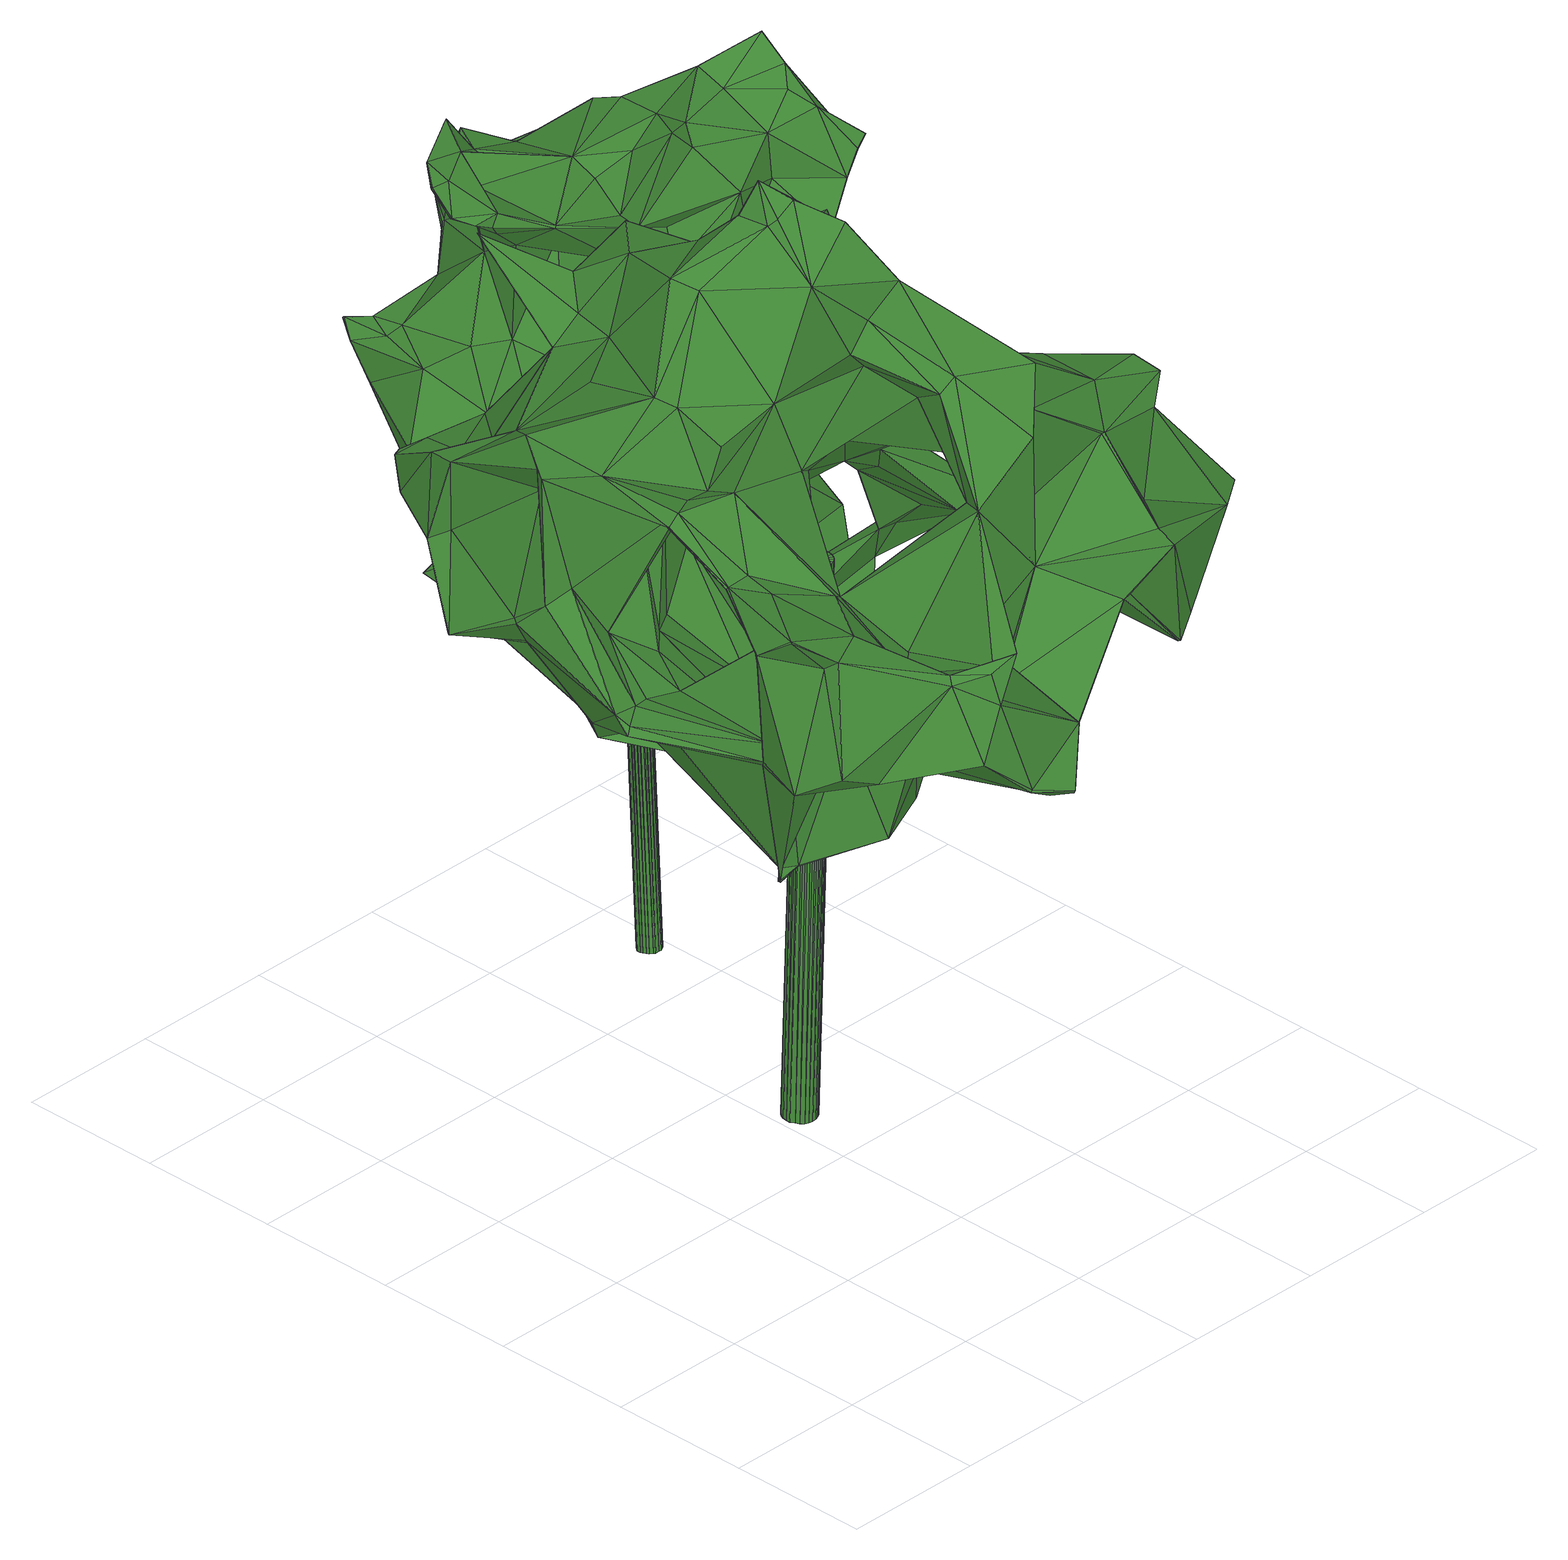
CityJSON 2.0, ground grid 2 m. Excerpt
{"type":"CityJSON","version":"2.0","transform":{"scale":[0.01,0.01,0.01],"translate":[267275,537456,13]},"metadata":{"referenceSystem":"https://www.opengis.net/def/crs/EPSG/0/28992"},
"CityObjects":{
"tree1":{"type":"SolitaryVegetationObject","attributes":{"gtid":587,"crown_width_m":8.61,"crown_median_z":21.55,"crown_r50_m":0.37,"crown_porosity":0.907,"trunk_H_m":8.12,"trunk_DBH_m":0.463,"trunk_radius_m":0.231,"trunk_base_height_m":13.43,"original_gtid":"671"},"geometry":[{"type":"Solid","lod":"3","boundaries":[[[[0,1,2]],[[3,4,5]],[[6,7,8]],[[6,8,9]],[[10,11,12]],[[13,14,15]],[[2,16,17]],[[18,19,5]],[[20,21,22]],[[23,24,25]],[[2,26,16]],[[27,28,29]],[[30,31,26]],[[16,26,31]],[[32,33,34]],[[32,35,33]],[[36,37,38]],[[39,40,41]],[[34,42,32]],[[3,43,44]],[[45,46,47]],[[48,45,47]],[[49,50,51]],[[52,53,54]],[[55,56,57]],[[58,59,60]],[[2,1,61]],[[16,62,17]],[[63,64,65]],[[66,26,2]],[[67,68,69]],[[70,69,68]],[[39,71,72]],[[73,74,36]],[[37,36,74]],[[75,76,77]],[[78,79,80]],[[81,82,83]],[[18,84,85]],[[86,37,87]],[[88,89,61]],[[90,91,79]],[[92,93,21]],[[86,93,94]],[[92,94,93]],[[80,95,49]],[[58,44,59]],[[96,41,97]],[[87,93,86]],[[87,21,93]],[[24,70,68]],[[98,99,100]],[[101,82,81]],[[102,103,104]],[[102,104,105]],[[106,107,108]],[[108,107,43]],[[99,103,109]],[[110,102,111]],[[112,47,113]],[[9,114,115]],[[56,116,117]],[[55,116,56]],[[118,107,119]],[[42,120,121]],[[69,122,67]],[[123,124,125]],[[126,122,127]],[[127,122,69]],[[126,67,122]],[[33,35,128]],[[110,129,130]],[[118,119,131]],[[4,3,44]],[[99,132,104]],[[133,118,134]],[[124,118,133]],[[135,136,137]],[[138,139,140]],[[141,142,143]],[[53,144,54]],[[145,144,53]],[[146,117,147]],[[82,148,83]],[[47,46,149]],[[58,150,151]],[[82,101,152]],[[10,153,154]],[[155,156,157]],[[71,158,19]],[[3,158,43]],[[158,108,43]],[[87,85,22]],[[87,22,21]],[[20,95,80]],[[159,160,156]],[[161,29,135]],[[53,157,162]],[[163,164,125]],[[51,50,99]],[[146,56,117]],[[52,165,166]],[[167,7,168]],[[134,124,133]],[[125,124,134]],[[169,170,137]],[[108,158,71]],[[55,57,171]],[[63,171,57]],[[150,58,45]],[[70,28,172]],[[70,172,69]],[[173,77,174]],[[0,2,17]],[[58,60,45]],[[154,11,10]],[[175,57,56]],[[176,177,120]],[[178,109,103]],[[179,159,156]],[[180,159,179]],[[91,181,182]],[[126,73,67]],[[99,109,100]],[[183,184,110]],[[36,38,94]],[[155,166,165]],[[162,185,186]],[[187,42,121]],[[187,32,42]],[[85,188,189]],[[4,190,5]],[[5,190,18]],[[6,73,126]],[[139,191,140]],[[169,27,161]],[[19,158,5]],[[12,104,192]],[[193,194,195]],[[196,195,194]],[[196,194,193]],[[197,140,198]],[[199,200,156]],[[114,167,201]],[[202,203,204]],[[205,87,37]],[[153,206,207]],[[208,71,39]],[[91,209,181]],[[91,90,209]],[[210,211,173]],[[212,213,214]],[[169,215,27]],[[119,216,201]],[[114,201,216]],[[172,213,141]],[[176,148,217]],[[114,216,106]],[[80,49,78]],[[26,66,30]],[[175,146,177]],[[163,201,164]],[[218,219,54]],[[195,139,220]],[[195,220,193]],[[221,222,55]],[[179,223,180]],[[224,222,221]],[[225,221,211]],[[224,221,225]],[[224,225,211]],[[186,185,226]],[[41,208,39]],[[12,95,178]],[[65,171,63]],[[87,188,85]],[[111,105,162]],[[105,111,102]],[[115,179,155]],[[4,44,58]],[[211,65,227]],[[81,128,228]],[[96,229,60]],[[16,31,54]],[[16,54,62]],[[230,19,231]],[[21,232,92]],[[233,203,138]],[[234,95,84]],[[234,84,18]],[[55,171,221]],[[75,235,236]],[[77,235,75]],[[65,221,171]],[[176,237,148]],[[62,54,219]],[[238,239,240]],[[173,211,152]],[[196,164,201]],[[164,241,242]],[[152,101,235]],[[189,243,97]],[[244,67,73]],[[240,88,99]],[[210,245,246]],[[211,221,65]],[[126,127,7]],[[210,247,224]],[[210,246,247]],[[197,198,248]],[[197,248,233]],[[13,249,250]],[[247,250,251]],[[211,210,224]],[[164,123,125]],[[242,123,164]],[[214,213,252]],[[253,254,14]],[[183,255,184]],[[219,94,182]],[[110,149,102]],[[192,132,50]],[[256,241,193]],[[29,161,27]],[[115,114,257]],[[196,168,258]],[[196,258,195]],[[120,259,260]],[[112,259,120]],[[20,80,232]],[[20,232,21]],[[155,9,115]],[[155,6,9]],[[83,148,237]],[[6,155,165]],[[78,90,79]],[[162,261,262]],[[263,264,265]],[[266,264,263]],[[92,182,94]],[[0,51,1]],[[0,17,51]],[[136,267,137]],[[88,240,89]],[[51,17,90]],[[268,252,27]],[[49,51,90]],[[49,90,78]],[[159,180,269]],[[31,262,261]],[[23,270,135]],[[257,223,179]],[[184,149,110]],[[65,64,175]],[[125,131,119]],[[191,195,140]],[[257,179,115]],[[73,36,244]],[[136,270,145]],[[134,118,131]],[[134,131,125]],[[162,157,111]],[[184,271,121]],[[121,271,187]],[[7,167,8]],[[80,79,232]],[[272,273,169]],[[215,169,273]],[[102,149,46]],[[1,88,61]],[[207,188,153]],[[153,205,274]],[[198,140,195]],[[198,195,143]],[[275,276,277]],[[179,156,155]],[[81,228,235]],[[141,212,142]],[[79,91,232]],[[72,230,231]],[[41,96,60]],[[114,9,167]],[[61,278,66]],[[2,61,66]],[[278,279,66]],[[205,188,87]],[[214,252,268]],[[214,268,212]],[[41,40,97]],[[32,280,35]],[[27,215,248]],[[233,248,215]],[[187,280,32]],[[281,280,187]],[[219,36,94]],[[195,191,139]],[[56,146,175]],[[229,102,46]],[[20,84,95]],[[85,84,22]],[[20,22,84]],[[239,147,117]],[[37,74,274]],[[153,74,6]],[[212,282,283]],[[176,284,65]],[[217,284,176]],[[281,123,242]],[[65,177,176]],[[175,177,65]],[[142,283,285]],[[198,142,285]],[[198,143,142]],[[250,249,286]],[[103,99,104]],[[70,23,28]],[[29,28,23]],[[135,29,23]],[[287,53,186]],[[162,186,53]],[[94,38,86]],[[187,288,281]],[[161,135,170]],[[196,201,168]],[[250,247,13]],[[246,13,247]],[[195,289,143]],[[141,143,289]],[[141,289,168]],[[125,119,163]],[[271,288,187]],[[265,255,183]],[[290,270,25]],[[18,85,231]],[[25,24,290]],[[119,107,106]],[[207,206,243]],[[195,258,289]],[[168,289,258]],[[226,185,291]],[[120,292,176]],[[293,292,120]],[[281,107,123]],[[166,157,53]],[[52,166,53]],[[54,144,294]],[[18,231,19]],[[267,249,137]],[[86,38,37]],[[274,205,37]],[[253,14,246]],[[173,245,210]],[[173,174,245]],[[182,181,219]],[[271,295,288]],[[141,168,7]],[[273,296,215]],[[28,213,172]],[[252,213,28]],[[208,108,71]],[[71,19,230]],[[230,72,71]],[[273,297,298]],[[3,5,158]],[[110,111,157]],[[181,299,219]],[[209,299,181]],[[219,300,62]],[[209,62,300]],[[173,152,235]],[[77,173,235]],[[150,100,109]],[[272,199,273]],[[273,298,296]],[[301,257,114]],[[106,301,114]],[[106,108,59]],[[235,302,236]],[[275,302,235]],[[108,208,59]],[[208,41,59]],[[166,155,157]],[[197,138,140]],[[197,233,138]],[[275,277,220]],[[193,220,277]],[[48,147,239]],[[136,135,270]],[[145,294,144]],[[270,294,145]],[[272,169,15]],[[137,170,135]],[[178,150,109]],[[136,287,267]],[[209,300,299]],[[219,299,300]],[[267,286,249]],[[137,249,169]],[[303,61,89]],[[168,201,167]],[[59,41,60]],[[85,189,231]],[[271,223,301]],[[257,301,223]],[[266,298,297]],[[205,153,188]],[[274,74,153]],[[45,60,46]],[[46,60,229]],[[31,261,52]],[[31,52,54]],[[272,200,199]],[[203,233,296]],[[298,203,296]],[[96,178,103]],[[7,127,172]],[[7,172,141]],[[69,172,127]],[[23,25,270]],[[304,305,66]],[[287,136,145]],[[202,76,75]],[[106,216,119]],[[70,24,23]],[[160,297,273]],[[233,215,296]],[[162,262,185]],[[30,185,262]],[[185,30,66]],[[112,177,146]],[[120,177,112]],[[72,231,39]],[[156,200,129]],[[110,157,156]],[[110,156,129]],[[43,107,281]],[[124,107,118]],[[123,107,124]],[[98,100,45]],[[81,235,101]],[[246,14,13]],[[304,279,306]],[[116,307,303]],[[159,264,160]],[[116,303,117]],[[117,303,239]],[[306,303,307]],[[278,303,306]],[[61,303,278]],[[6,126,7]],[[297,160,266]],[[266,160,264]],[[42,293,120]],[[30,262,31]],[[53,287,145]],[[270,290,294]],[[253,246,204]],[[98,45,48]],[[15,169,249]],[[15,249,13]],[[271,184,223]],[[180,223,184]],[[95,192,50]],[[62,209,17]],[[90,17,209]],[[130,254,266]],[[200,254,130]],[[75,308,202]],[[277,276,193]],[[283,142,212]],[[268,282,212]],[[88,1,51]],[[51,99,88]],[[104,132,192]],[[207,189,188]],[[243,189,207]],[[154,6,165]],[[285,283,282]],[[252,28,27]],[[161,170,169]],[[235,228,275]],[[82,217,148]],[[152,217,82]],[[193,276,35]],[[35,280,193]],[[35,276,275]],[[95,50,49]],[[265,180,255]],[[132,99,50]],[[229,96,103]],[[229,103,102]],[[141,213,212]],[[10,243,206]],[[10,12,243]],[[180,184,255]],[[206,153,10]],[[8,167,9]],[[201,163,119]],[[15,14,200]],[[200,14,254]],[[204,246,245]],[[301,295,271]],[[106,295,301]],[[59,295,106]],[[239,98,48]],[[238,98,239]],[[112,147,47]],[[146,147,112]],[[47,147,48]],[[309,138,308]],[[308,75,310]],[[202,308,203]],[[138,203,308]],[[309,310,302]],[[42,34,293]],[[34,33,293]],[[220,139,309]],[[309,139,138]],[[75,236,310]],[[159,265,264]],[[263,183,130]],[[309,308,310]],[[110,130,183]],[[265,183,263]],[[260,259,311]],[[112,311,259]],[[96,97,243]],[[59,44,295]],[[44,43,295]],[[281,288,295]],[[281,295,43]],[[234,150,178]],[[234,178,95]],[[250,286,186]],[[290,312,54]],[[174,76,204]],[[176,292,237]],[[260,311,184]],[[275,228,35]],[[128,35,228]],[[281,256,280]],[[128,292,33]],[[130,266,263]],[[77,76,174]],[[199,160,273]],[[199,156,160]],[[120,260,121]],[[184,121,260]],[[129,200,130]],[[174,204,245]],[[185,66,305]],[[15,200,272]],[[33,292,293]],[[204,76,202]],[[240,99,98]],[[238,240,98]],[[193,241,196]],[[164,196,241]],[[149,184,113]],[[149,113,47]],[[311,112,113]],[[311,113,184]],[[218,54,312]],[[219,312,313]],[[218,312,219]],[[12,178,243]],[[96,243,178]],[[222,307,314]],[[222,314,55]],[[203,253,204]],[[298,253,203]],[[298,266,253]],[[116,314,307]],[[55,314,116]],[[253,266,254]],[[261,162,105]],[[6,154,153]],[[104,11,165]],[[12,11,104]],[[154,165,11]],[[95,12,192]],[[261,105,315]],[[52,261,315]],[[39,231,189]],[[52,315,165]],[[45,100,150]],[[104,315,105]],[[165,315,104]],[[232,316,92]],[[54,294,290]],[[244,68,67]],[[24,68,244]],[[317,24,244]],[[175,64,57]],[[63,57,64]],[[280,256,193]],[[242,256,281]],[[217,152,227]],[[211,227,152]],[[83,237,81]],[[226,251,186]],[[128,81,292]],[[81,237,292]],[[186,251,250]],[[268,27,282]],[[248,282,27]],[[198,282,248]],[[285,282,198]],[[189,40,39]],[[97,40,189]],[[185,318,291]],[[226,291,318]],[[304,66,279]],[[73,6,74]],[[306,279,278]],[[305,222,224]],[[91,316,232]],[[91,182,316]],[[182,92,316]],[[256,242,241]],[[234,151,150]],[[58,151,4]],[[4,151,190]],[[265,269,180]],[[159,269,265]],[[186,286,287]],[[267,287,286]],[[239,89,240]],[[303,89,239]],[[65,284,227]],[[217,227,284]],[[307,222,304]],[[222,305,304]],[[307,304,306]],[[244,36,313]],[[219,313,36]],[[18,151,234]],[[18,190,151]],[[185,305,318]],[[305,224,318]],[[247,226,318]],[[247,318,224]],[[247,251,226]],[[244,313,312]],[[317,244,312]],[[290,24,312]],[[317,312,24]],[[302,275,220]],[[220,309,302]],[[236,302,310]],[[319,320,321]],[[319,321,322]],[[322,321,323]],[[322,323,324]],[[321,320,325]],[[321,325,323]],[[323,325,326]],[[323,326,324]],[[325,320,327]],[[325,327,326]],[[326,327,328]],[[326,328,324]],[[327,320,329]],[[327,329,328]],[[328,329,330]],[[328,330,324]],[[329,320,331]],[[329,331,330]],[[330,331,332]],[[330,332,324]],[[331,320,333]],[[331,333,332]],[[332,333,334]],[[332,334,324]],[[333,320,335]],[[333,335,334]],[[334,335,336]],[[334,336,324]],[[335,320,337]],[[335,337,336]],[[336,337,338]],[[336,338,324]],[[337,320,339]],[[337,339,338]],[[338,339,340]],[[338,340,324]],[[339,320,341]],[[339,341,340]],[[340,341,342]],[[340,342,324]],[[341,320,343]],[[341,343,342]],[[342,343,344]],[[342,344,324]],[[343,320,345]],[[343,345,344]],[[344,345,346]],[[344,346,324]],[[345,320,347]],[[345,347,346]],[[346,347,348]],[[346,348,324]],[[347,320,349]],[[347,349,348]],[[348,349,350]],[[348,350,324]],[[349,320,351]],[[349,351,350]],[[350,351,352]],[[350,352,324]],[[351,320,353]],[[351,353,352]],[[352,353,354]],[[352,354,324]],[[353,320,355]],[[353,355,354]],[[354,355,356]],[[354,356,324]],[[355,320,357]],[[355,357,356]],[[356,357,358]],[[356,358,324]],[[357,320,359]],[[357,359,358]],[[358,359,360]],[[358,360,324]],[[359,320,361]],[[359,361,360]],[[360,361,362]],[[360,362,324]],[[361,320,363]],[[361,363,362]],[[362,363,364]],[[362,364,324]],[[363,320,365]],[[363,365,364]],[[364,365,366]],[[364,366,324]],[[365,320,367]],[[365,367,366]],[[366,367,368]],[[366,368,324]],[[367,320,319]],[[367,319,368]],[[368,319,322]],[[368,322,324]]]]}]},
"tree2":{"type":"SolitaryVegetationObject","attributes":{"gtid":588,"crown_width_m":5.74,"crown_median_z":22.59,"crown_r50_m":0.333,"crown_porosity":0.918,"trunk_H_m":9.2,"trunk_DBH_m":0.323,"trunk_radius_m":0.162,"trunk_base_height_m":13.39,"original_gtid":"672"},"geometry":[{"type":"Solid","lod":"3","boundaries":[[[[369,370,371]],[[372,373,374]],[[375,376,377]],[[378,379,380]],[[381,382,383]],[[382,384,383]],[[385,386,387]],[[388,380,389]],[[390,391,392]],[[393,394,395]],[[396,397,398]],[[385,382,381]],[[390,399,391]],[[400,401,402]],[[403,404,405]],[[406,407,408]],[[409,410,411]],[[412,413,414]],[[415,416,417]],[[418,419,420]],[[400,421,422]],[[423,424,425]],[[426,427,428]],[[393,370,369]],[[397,429,430]],[[431,432,433]],[[434,432,431]],[[378,435,379]],[[436,437,438]],[[439,440,441]],[[420,419,442]],[[443,444,445]],[[392,446,404]],[[407,447,448]],[[449,450,451]],[[452,453,426]],[[454,455,456]],[[457,458,459]],[[442,451,420]],[[380,388,460]],[[397,461,398]],[[462,463,464]],[[465,410,466]],[[452,426,431]],[[467,468,456]],[[468,410,469]],[[470,471,372]],[[466,432,434]],[[472,387,386]],[[452,473,453]],[[474,473,452]],[[475,476,449]],[[376,414,477]],[[389,380,379]],[[478,479,480]],[[431,479,481]],[[482,483,484]],[[401,485,486]],[[458,383,487]],[[381,383,457]],[[378,380,460]],[[488,489,490]],[[430,429,491]],[[454,492,493]],[[435,377,477]],[[435,477,494]],[[495,496,497]],[[498,444,499]],[[379,435,389]],[[441,500,423]],[[438,429,501]],[[397,501,429]],[[444,502,503]],[[504,503,502]],[[411,373,372]],[[415,505,416]],[[486,506,502]],[[373,427,374]],[[418,420,450]],[[507,441,508]],[[376,412,414]],[[460,412,378]],[[435,378,412]],[[388,509,460]],[[510,509,388]],[[415,417,511]],[[491,512,430]],[[513,514,510]],[[515,516,517]],[[382,462,384]],[[407,421,400]],[[518,489,497]],[[376,375,412]],[[435,412,375]],[[469,409,482]],[[404,446,405]],[[519,520,521]],[[522,523,456]],[[422,524,485]],[[395,394,508]],[[441,423,525]],[[377,435,375]],[[526,527,398]],[[528,529,530]],[[495,531,496]],[[532,513,388]],[[481,444,443]],[[533,512,534]],[[409,469,410]],[[411,372,471]],[[411,471,409]],[[535,536,537]],[[538,539,528]],[[540,512,493]],[[446,541,542]],[[457,459,543]],[[544,457,543]],[[500,441,440]],[[545,546,547]],[[545,547,548]],[[371,370,549]],[[439,550,440]],[[496,398,527]],[[499,551,549]],[[521,499,549]],[[552,475,539]],[[552,539,538]],[[553,554,416]],[[392,555,390]],[[463,390,555]],[[486,485,524]],[[422,485,400]],[[402,447,400]],[[556,543,557]],[[517,557,543]],[[545,548,546]],[[558,559,475]],[[419,559,558]],[[482,409,483]],[[552,538,530]],[[560,500,440]],[[560,440,550]],[[548,561,536]],[[562,563,564]],[[565,566,532]],[[395,508,525]],[[408,407,483]],[[408,483,471]],[[374,567,568]],[[374,568,372]],[[419,418,559]],[[394,371,569]],[[546,530,529]],[[535,558,536]],[[563,474,396]],[[559,418,476]],[[559,476,475]],[[451,450,420]],[[460,509,413]],[[562,511,556]],[[512,570,430]],[[571,415,572]],[[571,573,415]],[[558,535,384]],[[383,384,535]],[[548,536,546]],[[546,536,558]],[[574,561,575]],[[576,542,541]],[[577,578,436]],[[504,405,371]],[[402,565,447]],[[501,397,579]],[[501,579,436]],[[532,447,565]],[[394,369,371]],[[394,393,369]],[[371,405,569]],[[376,477,377]],[[494,477,414]],[[513,510,388]],[[412,460,413]],[[561,470,575]],[[402,480,540]],[[540,566,402]],[[565,402,566]],[[549,504,371]],[[580,432,466]],[[493,566,540]],[[484,407,581]],[[484,581,494]],[[567,582,583]],[[487,583,582]],[[490,584,521]],[[518,584,490]],[[456,577,467]],[[502,444,585]],[[532,492,513]],[[456,513,492]],[[423,586,395]],[[393,395,586]],[[526,498,518]],[[537,383,535]],[[488,531,495]],[[562,564,531]],[[496,531,564]],[[539,475,587]],[[548,524,561]],[[504,588,405]],[[518,527,526]],[[497,527,518]],[[563,396,496]],[[564,563,496]],[[398,496,396]],[[507,508,394]],[[419,589,590]],[[384,590,589]],[[521,584,499]],[[415,591,572]],[[512,540,431]],[[382,390,462]],[[382,385,390]],[[397,430,461]],[[506,548,547]],[[390,463,462]],[[488,495,592]],[[489,488,592]],[[503,499,444]],[[486,478,401]],[[433,579,431]],[[581,593,494]],[[448,593,581]],[[406,524,421]],[[484,483,407]],[[594,576,541]],[[415,573,472]],[[389,595,388]],[[544,417,416]],[[596,553,472]],[[597,553,596]],[[598,557,517]],[[599,598,517]],[[514,456,468]],[[514,468,469]],[[487,598,600]],[[442,464,451]],[[419,464,442]],[[428,434,431]],[[450,449,476]],[[450,476,418]],[[385,381,386]],[[553,505,472]],[[416,505,553]],[[373,434,428]],[[465,434,373]],[[594,472,601]],[[594,387,472]],[[494,602,484]],[[414,602,494]],[[484,602,482]],[[544,597,457]],[[381,457,597]],[[482,602,469]],[[438,501,436]],[[602,414,413]],[[449,451,603]],[[510,413,509]],[[437,578,533]],[[436,578,437]],[[581,407,448]],[[602,604,469]],[[413,604,602]],[[543,417,544]],[[561,574,536]],[[403,603,404]],[[605,403,587]],[[474,453,473]],[[449,603,605]],[[403,605,603]],[[472,505,415]],[[428,431,426]],[[591,606,572]],[[606,571,572]],[[392,603,555]],[[607,555,603]],[[567,583,574]],[[490,606,488]],[[490,521,606]],[[395,525,423]],[[425,586,423]],[[508,441,525]],[[436,433,577]],[[586,425,393]],[[425,519,370]],[[549,370,519]],[[521,549,519]],[[425,370,393]],[[590,462,464]],[[590,464,419]],[[430,445,461]],[[443,445,430]],[[598,608,557]],[[487,537,583]],[[383,537,487]],[[443,474,452]],[[490,489,518]],[[433,436,579]],[[606,531,488]],[[526,398,461]],[[497,496,527]],[[497,592,495]],[[489,592,497]],[[549,551,504]],[[417,543,556]],[[511,417,556]],[[397,431,579]],[[401,478,480]],[[401,480,402]],[[528,539,529]],[[560,424,500]],[[423,500,424]],[[520,424,560]],[[521,520,550]],[[560,550,520]],[[439,601,550]],[[573,550,601]],[[515,459,458]],[[451,464,607]],[[516,609,517]],[[599,517,609]],[[599,609,458]],[[458,457,383]],[[515,458,609]],[[515,609,516]],[[608,598,487]],[[599,600,598]],[[610,426,611]],[[610,611,612]],[[543,459,517]],[[517,459,515]],[[571,550,573]],[[563,562,453]],[[487,600,458]],[[574,568,567]],[[611,562,556]],[[575,568,574]],[[511,591,415]],[[562,531,591]],[[562,591,511]],[[591,531,606]],[[472,573,601]],[[578,523,455]],[[507,439,441]],[[552,530,546]],[[426,453,611]],[[562,611,453]],[[458,600,599]],[[455,522,456]],[[443,570,396]],[[389,435,613]],[[429,534,491]],[[532,595,447]],[[448,447,595]],[[469,604,514]],[[448,595,593]],[[604,510,514]],[[578,614,533]],[[455,533,614]],[[455,614,578]],[[467,577,433]],[[526,461,445]],[[513,456,514]],[[464,463,555]],[[464,555,607]],[[388,595,532]],[[597,544,554]],[[386,597,596]],[[386,596,472]],[[386,381,597]],[[529,615,546]],[[546,558,552]],[[431,481,452]],[[443,452,481]],[[475,552,558]],[[498,526,445]],[[498,445,444]],[[577,523,578]],[[580,433,432]],[[466,434,465]],[[384,462,590]],[[373,411,410]],[[466,410,468]],[[373,410,465]],[[466,468,467]],[[373,428,427]],[[554,544,416]],[[597,554,553]],[[608,582,567]],[[391,541,446]],[[594,541,391]],[[521,571,606]],[[487,582,608]],[[384,589,558]],[[507,616,601]],[[594,601,616]],[[594,616,507]],[[561,406,471]],[[561,471,470]],[[612,617,610]],[[618,617,612]],[[507,601,439]],[[422,530,524]],[[528,530,422]],[[558,589,419]],[[503,551,499]],[[504,551,503]],[[546,615,506]],[[433,580,467]],[[406,408,471]],[[594,399,387]],[[385,399,390]],[[387,399,385]],[[491,534,512]],[[594,391,399]],[[437,533,534]],[[429,438,534]],[[438,437,534]],[[447,407,400]],[[481,478,444]],[[430,570,443]],[[533,455,512]],[[512,455,493]],[[493,455,454]],[[406,561,524]],[[530,538,421]],[[530,421,524]],[[406,421,407]],[[528,422,421]],[[538,528,421]],[[577,456,523]],[[619,374,427]],[[619,567,374]],[[506,547,546]],[[619,608,567]],[[605,587,475]],[[391,446,392]],[[529,587,403]],[[539,587,529]],[[471,483,409]],[[401,400,485]],[[595,389,613]],[[481,479,478]],[[494,613,435]],[[456,492,454]],[[486,524,620]],[[486,620,506]],[[405,542,569]],[[446,542,405]],[[449,605,475]],[[604,413,510]],[[455,523,522]],[[494,593,595]],[[478,585,444]],[[550,621,521]],[[571,521,621]],[[571,621,550]],[[451,607,603]],[[404,603,392]],[[470,568,575]],[[372,568,470]],[[504,622,506]],[[502,506,622]],[[502,622,504]],[[427,426,610]],[[611,618,612]],[[611,556,618]],[[608,618,557]],[[556,557,618]],[[498,584,518]],[[619,617,608]],[[618,608,617]],[[499,584,498]],[[396,570,397]],[[397,570,431]],[[537,623,583]],[[570,512,431]],[[453,474,563]],[[617,619,624]],[[617,624,610]],[[540,480,479]],[[540,479,431]],[[595,613,494]],[[467,580,466]],[[405,625,403]],[[588,403,625]],[[588,625,405]],[[583,623,574]],[[536,623,537]],[[396,474,443]],[[394,626,507]],[[569,626,394]],[[403,588,529]],[[504,615,529]],[[529,588,504]],[[504,506,615]],[[427,624,619]],[[610,624,427]],[[594,507,626]],[[594,626,569]],[[569,542,576]],[[569,576,594]],[[548,620,524]],[[506,620,548]],[[492,532,566]],[[492,566,493]],[[502,585,486]],[[486,585,478]],[[536,574,623]],[[425,424,519]],[[520,519,424]],[[627,628,629]],[[627,629,630]],[[630,629,631]],[[630,631,632]],[[629,628,633]],[[629,633,631]],[[631,633,634]],[[631,634,632]],[[633,628,635]],[[633,635,634]],[[634,635,636]],[[634,636,632]],[[635,628,637]],[[635,637,636]],[[636,637,638]],[[636,638,632]],[[637,628,639]],[[637,639,638]],[[638,639,640]],[[638,640,632]],[[639,628,641]],[[639,641,640]],[[640,641,642]],[[640,642,632]],[[641,628,643]],[[641,643,642]],[[642,643,644]],[[642,644,632]],[[643,628,645]],[[643,645,644]],[[644,645,646]],[[644,646,632]],[[645,628,647]],[[645,647,646]],[[646,647,648]],[[646,648,632]],[[647,628,649]],[[647,649,648]],[[648,649,650]],[[648,650,632]],[[649,628,651]],[[649,651,650]],[[650,651,652]],[[650,652,632]],[[651,628,653]],[[651,653,652]],[[652,653,654]],[[652,654,632]],[[653,628,655]],[[653,655,654]],[[654,655,656]],[[654,656,632]],[[655,628,657]],[[655,657,656]],[[656,657,658]],[[656,658,632]],[[657,628,659]],[[657,659,658]],[[658,659,660]],[[658,660,632]],[[659,628,661]],[[659,661,660]],[[660,661,662]],[[660,662,632]],[[661,628,663]],[[661,663,662]],[[662,663,664]],[[662,664,632]],[[663,628,665]],[[663,665,664]],[[664,665,666]],[[664,666,632]],[[665,628,667]],[[665,667,666]],[[666,667,668]],[[666,668,632]],[[667,628,669]],[[667,669,668]],[[668,669,670]],[[668,670,632]],[[669,628,671]],[[669,671,670]],[[670,671,672]],[[670,672,632]],[[671,628,673]],[[671,673,672]],[[672,673,674]],[[672,674,632]],[[673,628,675]],[[673,675,674]],[[674,675,676]],[[674,676,632]],[[675,628,627]],[[675,627,676]],[[676,627,630]],[[676,630,632]]]]}]}
},
"vertices":[
[575,359,1106],[597,447,1138],[509,409,1254],[753,647,714],[765,639,737],[819,633,717],[491,228,770],[392,266,661],[483,343,626],[487,357,642],[681,333,854],[589,310,907],[683,334,857],[133,438,1055],[160,474,1034],[153,360,991],[490,297,1173],[601,267,1155],[837,565,767],[865,562,707],[904,373,882],[911,227,861],[888,309,821],[301,120,889],[353,87,852],[348,98,894],[430,386,1243],[116,208,776],[203,149,779],[142,153,810],[402,389,1204],[470,303,1154],[458,873,645],[376,909,715],[393,927,720],[316,789,671],[628,142,855],[740,158,736],[638,141,859],[834,554,711],[744,467,818],[702,557,775],[419,909,734],[705,644,661],[701,633,717],[578,686,905],[566,681,915],[489,733,992],[604,755,1012],[743,391,1049],[741,390,1046],[689,386,1077],[479,266,1009],[298,306,938],[449,217,1032],[397,760,1190],[467,833,1173],[377,836,1139],[684,620,820],[679,608,727],[630,596,841],[540,531,1271],[537,209,1102],[287,911,1202],[289,914,1201],[311,807,1072],[459,510,1223],[453,57,695],[390,69,720],[388,69,717],[312,75,788],[831,580,707],[867,544,694],[511,107,743],[617,184,843],[36,718,821],[59,630,874],[119,794,901],[811,302,1056],[828,273,1037],[831,309,1035],[184,911,866],[182,951,912],[195,956,912],[878,398,859],[852,379,771],[742,156,737],[780,226,732],[616,508,1107],[627,654,1187],[715,276,1074],[720,264,1001],[855,186,868],[782,177,750],[677,103,929],[805,447,939],[675,471,818],[710,461,814],[580,723,1013],[628,546,1004],[623,564,939],[136,897,903],[522,514,940],[583,513,929],[618,369,1033],[464,458,1021],[528,637,629],[624,567,534],[705,640,661],[624,560,938],[420,515,943],[417,475,992],[434,757,1022],[459,643,1012],[515,474,627],[466,398,665],[454,698,1205],[519,764,1103],[630,640,422],[625,563,535],[375,842,891],[448,825,822],[453,58,692],[586,592,494],[613,612,462],[568,578,471],[479,103,677],[429,76,691],[307,864,777],[239,401,961],[280,542,985],[613,609,460],[696,376,1053],[629,643,423],[628,641,420],[164,181,959],[227,215,954],[116,214,997],[108,544,737],[139,564,693],[170,516,712],[315,240,609],[209,292,594],[236,315,605],[356,247,857],[310,205,865],[442,812,1095],[557,760,1053],[228,940,921],[505,664,975],[653,575,882],[690,616,815],[119,828,999],[656,241,826],[620,238,852],[407,337,798],[326,367,851],[328,366,854],[818,631,714],[274,387,688],[183,467,783],[158,199,945],[392,462,1008],[577,534,526],[529,538,558],[563,315,913],[379,289,843],[482,340,586],[463,336,557],[104,261,961],[116,213,994],[352,803,1105],[329,214,730],[107,784,1010],[143,663,1007],[374,841,1125],[289,901,945],[387,795,1030],[724,463,830],[421,429,696],[371,531,683],[717,266,1000],[687,140,932],[310,616,930],[381,645,831],[384,501,1092],[240,430,1060],[481,776,743],[764,294,766],[809,390,787],[797,611,752],[211,517,709],[736,338,1024],[358,602,641],[369,531,679],[283,378,652],[430,475,617],[131,451,768],[180,296,604],[249,343,895],[237,399,959],[518,486,592],[49,617,875],[58,457,810],[61,579,912],[745,210,744],[695,356,835],[745,325,796],[713,611,720],[592,264,1094],[121,670,1093],[183,746,1037],[208,290,597],[267,268,776],[178,279,778],[131,276,788],[536,538,564],[204,862,947],[391,212,831],[556,224,900],[164,588,692],[338,737,1106],[350,645,1226],[412,534,678],[299,623,1086],[312,744,1049],[250,485,1034],[187,792,1000],[234,781,838],[609,541,880],[870,545,694],[864,544,705],[810,266,996],[58,436,788],[745,469,821],[102,819,886],[49,732,811],[234,917,893],[561,664,1060],[659,677,1170],[628,561,1062],[476,606,655],[526,638,626],[697,406,815],[511,106,746],[111,641,1060],[79,602,1078],[149,568,1066],[138,284,777],[155,359,994],[153,442,1065],[195,467,1054],[159,205,779],[104,575,920],[214,496,1019],[305,608,776],[459,642,661],[494,477,648],[450,385,645],[310,819,915],[289,736,859],[482,352,1122],[434,397,1170],[262,608,908],[208,528,802],[254,571,792],[146,554,846],[188,317,988],[181,293,604],[275,389,685],[307,129,898],[461,649,747],[178,351,975],[167,298,788],[733,187,765],[192,711,801],[343,720,744],[309,624,751],[502,582,1298],[478,586,1279],[399,761,717],[524,674,633],[170,285,594],[171,285,591],[215,814,973],[169,287,593],[192,361,993],[274,292,956],[505,676,706],[300,310,628],[386,91,910],[328,537,1039],[309,867,777],[382,909,727],[364,111,891],[520,655,685],[66,440,797],[125,469,797],[99,462,802],[590,309,911],[503,263,1027],[479,605,658],[89,708,819],[625,656,1190],[469,594,1269],[371,616,1211],[481,622,1318],[461,636,1270],[78,628,833],[109,621,815],[60,715,812],[302,656,979],[390,113,886],[459,185,790],[448,692,1216],[520,340,1030],[806,280,857],[382,144,829],[310,594,1079],[451,499,43],[428,500,43],[451,505,43],[455,477,855],[454,483,855],[432,477,855],[448,511,43],[452,488,855],[445,516,43],[448,493,856],[440,520,43],[444,497,856],[435,522,44],[438,500,856],[429,523,44],[432,501,856],[423,522,44],[426,500,856],[417,520,44],[421,498,856],[412,517,43],[416,494,856],[408,512,43],[412,490,856],[406,507,43],[409,484,856],[405,501,43],[409,478,855],[405,495,43],[409,472,855],[408,489,43],[411,466,855],[411,484,43],[415,461,855],[416,480,42],[420,458,855],[421,478,42],[425,455,855],[427,477,42],[431,454,855],[433,478,42],[437,455,855],[439,480,42],[443,457,855],[444,483,42],[448,461,855],[448,488,42],[451,465,855],[450,493,43],[454,471,855],
[326,923,1187],[344,933,1166],[401,889,1167],[743,840,853],[654,857,808],[710,882,897],[761,598,386],[762,598,387],[761,596,388],[601,650,420],[601,647,422],[583,649,449],[696,1014,1139],[716,962,1186],[789,1022,1078],[716,960,1185],[653,1006,1190],[661,1027,1147],[597,1014,1211],[571,698,532],[584,646,450],[662,899,1278],[595,904,1238],[578,838,1262],[300,928,1200],[334,922,1205],[279,947,1212],[309,986,861],[302,929,763],[252,986,829],[604,973,1228],[559,751,806],[504,847,823],[514,797,751],[600,766,1182],[559,808,1248],[486,830,1155],[697,824,828],[675,740,742],[712,808,771],[730,796,737],[639,798,763],[713,810,770],[714,673,459],[702,726,529],[743,678,481],[501,1191,1042],[627,1186,1057],[627,1189,1056],[796,756,1158],[804,804,1162],[814,760,1172],[612,723,867],[609,722,868],[288,991,1231],[317,991,1228],[318,963,1196],[514,955,876],[612,888,890],[535,861,820],[289,940,658],[300,926,763],[448,906,790],[457,875,795],[449,950,727],[535,860,817],[714,670,460],[420,1024,693],[328,1040,633],[327,1042,634],[377,1051,1265],[375,1051,1263],[305,1014,1252],[805,793,1170],[322,948,894],[339,864,918],[281,941,894],[576,859,1238],[567,677,705],[618,711,681],[765,744,1138],[795,755,1161],[759,789,1224],[438,915,939],[417,1029,944],[502,890,617],[487,915,620],[549,874,597],[731,1149,1069],[775,1135,988],[757,1176,1001],[616,704,449],[250,984,829],[751,877,1297],[750,875,1299],[753,838,1268],[544,830,803],[515,800,751],[544,853,640],[604,815,636],[710,813,622],[744,838,854],[739,831,846],[528,1078,1151],[398,991,958],[352,998,934],[728,736,1079],[766,745,1136],[742,675,482],[413,838,870],[454,875,795],[456,869,799],[413,841,871],[764,753,660],[730,794,738],[764,751,661],[543,828,806],[499,871,869],[811,987,973],[326,1126,970],[309,1087,966],[332,1083,973],[288,938,657],[537,847,631],[462,846,650],[714,674,560],[302,1155,966],[286,1093,905],[283,1124,955],[294,902,942],[406,967,969],[305,1015,1250],[359,988,670],[449,908,937],[439,915,943],[495,864,1087],[512,1131,1030],[565,913,971],[372,1022,1233],[317,989,1230],[613,698,501],[612,715,546],[539,1164,931],[329,909,687],[597,772,613],[627,787,612],[798,1180,975],[837,1173,960],[765,1174,887],[287,1004,965],[345,972,1183],[375,1001,1188],[401,1010,1080],[490,916,622],[483,965,626],[618,876,890],[289,989,1233],[219,961,897],[285,1092,907],[630,758,988],[554,780,1058],[629,761,988],[396,1135,924],[554,749,631],[359,986,667],[290,939,656],[671,913,1102],[683,934,970],[732,966,977],[632,760,987],[651,776,1027],[462,842,660],[564,915,1194],[498,872,1149],[729,1171,997],[690,1153,1077],[668,914,1102],[643,814,1071],[565,942,1019],[673,934,970],[389,944,1124],[438,1092,1169],[481,962,1087],[653,778,1025],[610,1124,1032],[669,1149,1068],[670,863,1258],[629,1128,971],[761,1087,962],[700,852,1101],[782,770,1150],[368,1028,1224],[719,850,906],[527,1108,914],[407,1068,932],[405,1096,925],[526,747,673],[501,821,660],[762,924,923],[746,859,890],[403,890,1170],[302,926,763],[475,1149,1030],[474,1151,1028],[475,1121,1177],[754,887,920],[747,857,892],[517,933,1167],[483,965,628],[470,998,606],[447,952,728],[490,842,657],[664,729,668],[769,952,943],[768,950,945],[360,993,969],[413,839,873],[279,949,1210],[646,795,1077],[529,809,1089],[699,841,1234],[745,853,1261],[476,1141,959],[303,1154,967],[662,723,602],[510,965,1188],[589,699,547],[593,1063,1036],[678,1112,1070],[764,1087,960],[788,1137,963],[765,1087,963],[452,1077,1176],[716,740,568],[679,796,1219],[696,752,574],[688,798,1148],[430,1117,986],[734,815,1249],[759,990,946],[837,1171,961],[596,910,917],[544,1002,996],[639,991,997],[615,696,501],[480,965,626],[539,831,1088],[466,1007,1148],[671,960,978],[659,1042,984],[723,939,941],[594,908,918],[501,1035,1098],[532,945,1054],[724,937,943],[673,936,967],[534,828,1135],[377,999,1190],[594,900,39],[578,900,39],[594,904,39],[569,920,959],[569,924,959],[553,920,959],[592,908,39],[567,928,959],[590,911,39],[565,931,959],[586,914,39],[561,934,959],[583,916,39],[558,936,958],[578,916,39],[553,936,958],[574,916,38],[549,936,958],[570,914,38],[545,934,958],[567,912,38],[542,932,958],[564,908,38],[539,928,958],[562,905,38],[538,925,958],[562,900,38],[537,920,958],[562,896,39],[538,916,958],[564,892,39],[539,912,958],[566,889,39],[541,909,959],[570,886,39],[545,906,959],[573,884,39],[549,905,959],[578,884,39],[553,904,959],[582,884,39],[557,904,959],[586,886,39],[561,906,959],[589,888,39],[564,908,959],[592,892,39],[567,912,959],[593,895,39],[569,916,959]
]}
